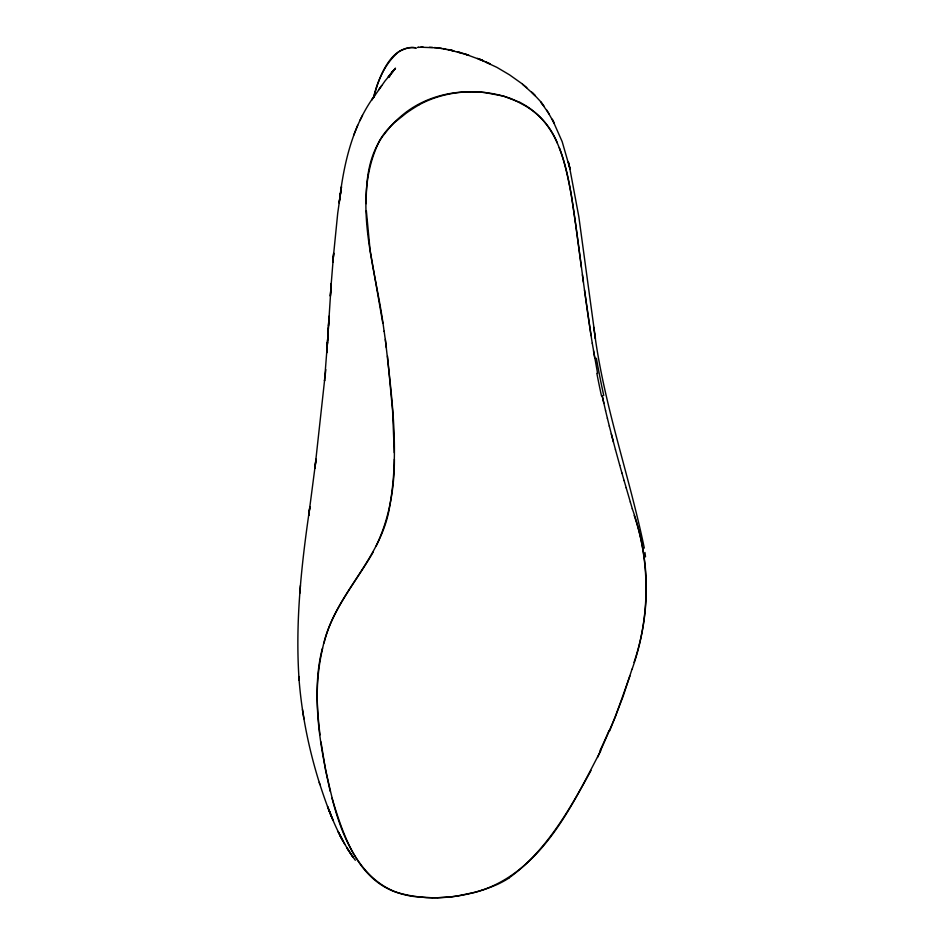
<?xml version="1.0" encoding="UTF-8"?>
<svg xmlns="http://www.w3.org/2000/svg" width="945" height="945" viewBox="0 0 945 945"><rect width="100%" height="100%" fill="white"/><g stroke="black" fill="none" stroke-linecap="round" stroke-linejoin="round"><path stroke-width="1.42" d="M394.396 459.235C394.431 488.955 389.104 518.97 376.204 545.891M327.561 341.31L328.411 327.442L326.805 352.78L327.49 341.984L327.017 349.083M328.659 322.8L329.073 316.185L328.47 326.462L331.246 283.346L330.348 296.163L330.974 286.76M327.962 334.176L328.163 330.62M324.596 380.114L314.909 468.236L316.043 459.152L308.696 515.545L309.936 506.579C301.502 563.976 295.029 622.176 299.128 680.246M327.761 337.743L328.836 319.823M330.774 289.276L333.691 253L332.888 262.285L333.349 256.591M327.23 345.657L324.513 380.859L325.836 369.637M327.242 345.362L327.75 338.357M299.801 593.259L300.439 585.534M333.183 258.658L337.708 213.322L341.499 186.732L339.113 202.998L340.436 193.359L340.023 196.028C344.488 160.768 353.206 124.894 374.539 95.752L371.716 100.005L384.981 81.022L395.081 68.855L391.962 72.34M322.469 648.187C314.968 676.478 316.599 706.128 319.989 734.891M373.606 97.666L376.653 87.011M373.393 97.796C377.563 81.152 384.497 64.484 397.514 52.802A14.659 13.395 -29.5 0 1 400.857 50.652C405.606 48.455 411.24 46.199 416.45 48.183M632.051 669.284C650.514 617.475 650.739 560.562 632.276 508.741M634.036 662.386C650.101 614.829 650.538 562.96 634.178 515.427M324.04 643.084C332.12 608.745 356.017 582.025 373.121 552.163M632.016 669.166L622.968 696.772L609.702 730.792M629.89 675.994L615.23 717.22L597.559 757.441M376.582 87.105C382.595 69.824 393.344 45.348 415.363 47.77M357.659 125.331L353.654 135.265M600.76 750.755C572.635 804.195 543.434 868.762 482.186 890.225M362.467 115.444L359.821 120.665M591.015 770.447C569.398 809.912 546.163 851.185 508.918 877.976M389.234 76.758L390.994 73.887L388.867 77.36M390.994 73.887L393.096 70.969L390.474 74.62M378.626 89.869L381.685 85.511M392.825 71.371L395.494 68.205L392.506 71.749L392.966 71.17M388.501 76.51L391.443 73.025L388.277 76.781M392.506 71.749L395.293 68.524L392.151 72.127M418.895 104.895C446.489 89.881 481.348 87.79 510.772 98.575M457.474 895.966L475.016 892.328A75.6 63.693 -22 0 0 482.163 890.166M457.061 896.025L452.123 896.722M451.71 896.77L438.031 897.715M418.316 47.344L420.974 47.262M417.489 47.392L418.907 47.309M469.996 91.819C445.142 91.771 420.041 99.78 401.141 116.2A107.21 97.477 -25 0 0 390.935 125.886L382.394 136.576A82.782 74.513 -26.6 0 0 375.626 148.578C367.605 165.694 366.046 184.984 366.258 203.636M437.582 897.726L432.302 897.738M422.486 47.25L420.679 47.262M421.813 47.262L437.748 47.852L452.253 50.534M423.372 47.25L421.269 47.262M431.865 897.726L426.738 897.561M432.538 47.415L429.455 47.309M426.313 897.537L414.04 896.51A55.613 47.38 -25.8 0 1 406.787 895.222C364.132 886.316 344.299 842.928 333.868 804.939C321.099 754.299 310.303 700.162 322.611 648.376C333.195 595.303 381.898 559.629 389.812 505.481C399.735 450.552 391.395 394.384 385.359 339.479M437.405 47.817L434.393 47.545M441.965 48.419L438.763 47.971M443.796 48.727L446.04 49.128M443.063 48.597L445.26 48.998M453.954 50.876L449.182 49.837L468.035 55.034M453.104 50.699L447.623 49.447M461.384 52.908L457.392 51.845L462.306 53.144M464.94 54.042L482.174 60.374L477.473 58.354M468.992 55.294L463.204 53.416M483.982 61.059L479.162 59.122L496.857 67.343L509.532 74.844L521.805 83.573L535.272 95.728L531.551 91.913M478.324 58.72L483.096 60.693M490.396 64.036L485.683 61.897L489.498 63.622M519.904 102.391L503.697 96.142L484.998 92.586A126.028 113.483 -25.1 0 0 469.996 91.736M522.538 84.235L526.814 87.649M532.318 92.704L540.233 101.186L549.34 114.298M543.989 106.064L540.776 101.977L543.399 105.308M355.32 860.269C338.097 837.093 328.01 809.605 319.221 782.342M546.789 110.104L554.325 123.429L552.175 119.164M341.972 839.006L340.023 835.345L344.854 844.417M552.541 119.873L562.169 141.655L570.071 169.084L568.37 162.091L569.173 165.245M592.291 343.307C584.27 293.777 578.966 243.857 571.205 194.292C566.102 168.328 560.905 140.474 542.796 120.003A91.925 82.676 -26 0 0 530.44 108.911M557.349 143.014C550.628 126.441 538.189 112.361 522.242 104.174A138.171 124.126 -25.3 0 0 510.796 98.54M331.282 815.972L327.549 806.557L329.805 812.239M559.275 147.656C568.547 171.647 571.713 197.351 575.387 222.642M319.918 784.551C308.826 749.515 301.455 713.215 298.833 676.537M626.169 487.774L630.374 502.114M624.054 480.45L626.24 487.939M630.303 501.913L632.359 508.942M621.904 472.961L624.102 480.58M332.002 798.206C342.94 833.939 356.749 877.976 395.482 891.985C428.687 902.321 465.436 898.152 497.082 884.544A80.467 69.67 -22 0 0 508.977 878.059M619.755 465.33L621.94 473.043M619.766 465.342L615.455 449.655M615.49 449.785L611.285 433.849M613.399 441.929L609.289 425.994M607.375 418.233L609.36 426.254M605.544 410.591L607.434 418.481M330.23 791.402L325.623 770.435L320.981 741.896M569.327 165.895L578.824 216.677L595.409 338.487L593.637 327.088L594.062 329.864M605.603 410.803L602.13 395.577M602.166 395.648L603.843 403.196M597.583 373.369L592.255 343.189M593.495 350.749L594.795 358.273M644.301 548.076C629.5 476.422 604.528 406.976 594.724 334.176M382.796 323.166L370.086 250.13L366.353 210.676M302.459 709.541L303.936 718.814M384.095 331.4C376.618 269.278 349.874 200.6 379.595 140.592A72.127 65.217 -25.8 0 1 387.556 129.477L394.372 122.614L406.504 112.927A157.614 142.801 -25.4 0 1 418.93 104.942M591.074 335.64L584.494 289.961M384.154 331.211L386.41 347.878M582.392 274.735L583.408 282.201M575.47 222.89L581.388 267.293M644.962 552.482L645.518 556.888M387.497 356.017L392.6 410.933L394.289 452.738M519.892 102.414A87.98 78.99 -25 0 1 530.476 108.876M603.749 395.53A566.728 335.38 73.2 0 1 596.401 358.332M609.041 730.579A632.111 568.323 -11.6 0 1 600.063 750.507M601.422 395.624A548.076 325.694 73.2 0 1 596.862 373.369M352.721 856.737L347.087 848.197L352.721 856.737M342.87 840.802L338.133 831.565L342.87 840.802M330.596 814.188L329.002 810.278L332.888 819.87L330.596 814.188"/></g></svg>
